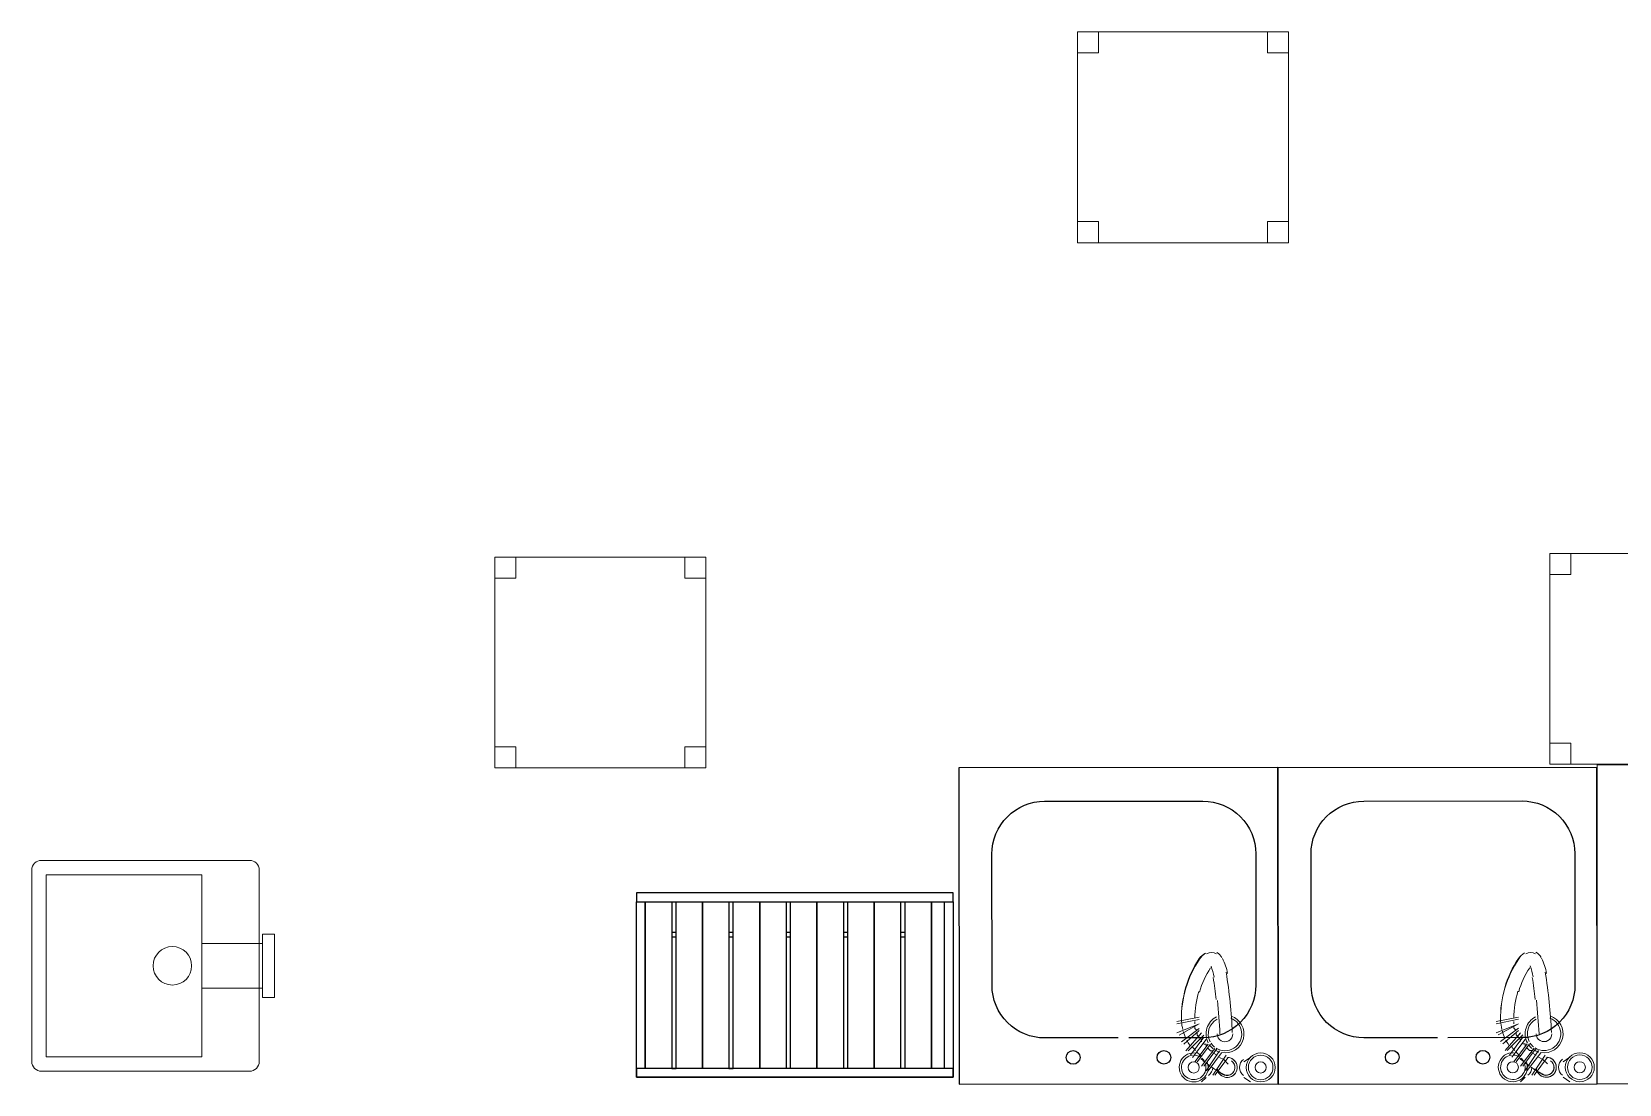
# Model space of a CAD drawing. Header units: millimetres. Extents: x -217756 to 263180, y 55413 to 130608.
# Drawn here: x -217737 to -214727, y 106850 to 108846 of the extents above; entities that cross this region are included whole.
import ezdxf

# ---------------------------------------------------------------- set-up
doc = ezdxf.new("R2010")
doc.units = ezdxf.units.MM
doc.layers.add('ТХ_пищеблок', color=30, linetype='Continuous', lineweight=20)

msp = doc.modelspace()

# ---------------------------------------------------------------- linework, layer by layer
at = {"layer": 'ТХ_пищеблок'}
for points in [[(-215754, 108846.3), (-215754, 108446.3), (-215354, 108446.3), (-215354, 108846.3)], [(-215754, 108846.3), (-215754, 108806.3), (-215714, 108806.3), (-215714, 108846.3)], [(-215394, 108846.3), (-215394, 108806.3), (-215354, 108806.3), (-215354, 108846.3)], [(-215754, 108486.3), (-215754, 108446.3), (-215714, 108446.3), (-215714, 108486.3)], [(-215394, 108486.4), (-215394, 108446.3), (-215354, 108446.3), (-215354, 108486.4)], [(-216858.7, 107850.1), (-216858.7, 107450.1), (-216458.7, 107450.1), (-216458.7, 107850.1)], [(-216858.7, 107850.1), (-216858.7, 107810.1), (-216818.7, 107810.1), (-216818.7, 107850.1)], [(-216498.7, 107850.1), (-216498.7, 107810.1), (-216458.7, 107810.1), (-216458.7, 107850.1)], [(-214858.5, 107857), (-214858.5, 107457), (-214458.5, 107457), (-214458.5, 107857)], [(-214858.5, 107857), (-214858.5, 107817), (-214818.5, 107817), (-214818.5, 107857)], [(-216858.7, 107490.1), (-216858.7, 107450.1), (-216818.7, 107450.1), (-216818.7, 107490.1)], [(-216498.7, 107490.2), (-216498.7, 107450.1), (-216458.7, 107450.1), (-216458.7, 107490.2)], [(-214858.5, 107497), (-214858.5, 107457), (-214818.5, 107457), (-214818.5, 107497)], [(-213568.7, 106850.9), (-213568.7, 107455.9), (-214768.7, 107455.9), (-214768.7, 106850.9)]]:
    msp.add_lwpolyline(points, close=True, dxfattribs=at)
at = {"layer": 'ТХ_пищеблок', "lineweight": -2, "ltscale": 100}
for points in [[(-215978.7, 106850.2), (-215373.7, 106850.7), (-215374.3, 107450.7), (-215979.3, 107450.2), (-215978.7, 106850.2)], [(-215373.7, 106850.4), (-214768.7, 106850.9), (-214769.3, 107450.9), (-215374.3, 107450.4), (-215373.7, 106850.4)]]:
    msp.add_lwpolyline(points, dxfattribs=at)
for points in [[(-215676.8, 106938.1), (-215816, 106938, -0.414214), (-215916.1, 107037.9), (-215916.3, 107286.8, -0.414214), (-215816.4, 107386.8), (-215516.2, 107387.1, -0.414214), (-215416.1, 107287.2), (-215415.9, 107038.4, -0.414214), (-215515.8, 106938.3), (-215656.8, 106938.2)], [(-215071.8, 106938.4), (-215211, 106938.3, -0.414214), (-215311.1, 107038.2), (-215311.3, 107287, -0.414214), (-215211.4, 107387.1), (-214911.2, 107387.4, -0.414214), (-214811.1, 107287.5), (-214810.9, 107038.6, -0.414214), (-214910.8, 106938.6), (-215051.8, 106938.4)]]:
    msp.add_lwpolyline(points, format="xyb", dxfattribs=at)
at = {"layer": 'ТХ_пищеблок', "ltscale": 0.1}
msp.add_lwpolyline([(-217323.7, 106874.8), (-217718.5, 106874.8, -0.414214), (-217736.8, 106893.1), (-217736.8, 107256.6, -0.414214), (-217718.5, 107274.8), (-217323.7, 107274.8, -0.414214), (-217305.5, 107256.6), (-217305.5, 106893.1, -0.414214)], format="xyb", close=True, dxfattribs=at)
for points in [[(-217414.4, 106902.2), (-217709.4, 106902.2), (-217709.4, 107247.5), (-217414.4, 107247.5)], [(-217299.2, 107014.9), (-217276.8, 107014.9), (-217276.8, 107134.8), (-217299.2, 107134.8)], [(-217414.4, 107117.3), (-217299.2, 107117.3), (-217299.2, 107032.4), (-217414.4, 107032.4)]]:
    msp.add_lwpolyline(points, close=True, dxfattribs=at)
at = {"layer": 'ТХ_пищеблок', "lineweight": -2}
for points in [[(-215989.7, 107213.1), (-216590.1, 107213.1), (-216590.1, 107196.4), (-215989.7, 107196.4)], [(-216573.5, 107146.4), (-216573.5, 107196.4)], [(-216465, 107146.4), (-216465, 107196.4)], [(-216356.5, 107146.4), (-216356.5, 107196.4)], [(-216248, 107146.4), (-216248, 107196.4)], [(-216139.5, 107146.4), (-216139.5, 107196.4)], [(-216031, 107146.4), (-216031, 107196.4)], [(-216573.5, 107129.7), (-216573.5, 107146.4)], [(-216523.4, 107129.7), (-216515, 107129.7), (-216515, 107138), (-216523.4, 107138)], [(-216465, 107129.7), (-216465, 107146.4)], [(-216406.6, 107129.7), (-216406.6, 107138), (-216414.9, 107138), (-216414.9, 107129.7)], [(-216356.5, 107129.7), (-216356.5, 107146.4)], [(-216306.4, 107129.7), (-216298.1, 107129.7), (-216298.1, 107138), (-216306.4, 107138)], [(-216248, 107129.7), (-216248, 107146.4)], [(-216197.9, 107129.7), (-216189.6, 107129.7), (-216189.6, 107138), (-216197.9, 107138)], [(-216139.5, 107129.7), (-216139.5, 107146.4)], [(-216089.4, 107129.7), (-216081.1, 107129.7), (-216081.1, 107138), (-216089.4, 107138)], [(-216031, 107129.7), (-216031, 107146.4)]]:
    msp.add_lwpolyline(points, close=True, dxfattribs=at)
for points in [[(-216406.6, 106880.3), (-216406.6, 107129.7), (-216406.6, 107146.4), (-216406.6, 107196.4), (-216356.5, 107196.4), (-216298.1, 107196.4), (-215989.7, 107196.4), (-215989.7, 106863.6), (-216590.1, 106863.6), (-216590.1, 107196.4), (-216573.5, 107196.4), (-216523.4, 107196.4), (-216465, 107196.4), (-216414.9, 107196.4), (-216414.9, 107146.4), (-216414.9, 107129.7), (-216414.9, 106880.3)], [(-216523.4, 107196.4), (-216523.4, 107146.4), (-216523.4, 107129.7), (-216523.4, 106880.3)], [(-216515, 106880.3), (-216515, 107129.7), (-216515, 107146.4), (-216515, 107196.4)], [(-216306.4, 107196.4), (-216306.4, 107146.4), (-216306.4, 107129.7), (-216306.4, 106880.3)], [(-216298.1, 106880.3), (-216298.1, 107129.7), (-216298.1, 107146.4), (-216298.1, 107196.4)], [(-216197.9, 107196.4), (-216197.9, 107146.4), (-216197.9, 107129.7), (-216197.9, 106880.3)], [(-216189.6, 106880.3), (-216189.6, 107129.7), (-216189.6, 107146.4), (-216189.6, 107196.4)], [(-216089.4, 107196.4), (-216089.4, 107146.4), (-216089.4, 107129.7), (-216089.4, 106880.3)], [(-216081.1, 106880.3), (-216081.1, 107129.7), (-216081.1, 107146.4), (-216081.1, 107196.4)], [(-216007, 107196.4), (-216007, 106880.3)], [(-216573.5, 107129.7), (-216573.5, 107138), (-216573.5, 107129.7)], [(-216573.5, 106880.3), (-216573.5, 107129.7)], [(-216573.5, 107129.7), (-216573.5, 106880.3)], [(-216465, 107129.7), (-216465, 107138), (-216465, 107129.7)], [(-216465, 106880.3), (-216465, 107129.7)], [(-216465, 107129.7), (-216465, 106880.3)], [(-216356.5, 107129.7), (-216356.5, 107138), (-216356.5, 107129.7)], [(-216356.5, 106880.3), (-216356.5, 107129.7)], [(-216356.5, 107129.7), (-216356.5, 106880.3)], [(-216248, 107129.7), (-216248, 107138), (-216248, 107129.7)], [(-216248, 106880.3), (-216248, 107129.7)], [(-216248, 107129.7), (-216248, 106880.3)], [(-216139.5, 107129.7), (-216139.5, 107138), (-216139.5, 107129.7)], [(-216139.5, 106880.3), (-216139.5, 107129.7)], [(-216139.5, 107129.7), (-216139.5, 106880.3)], [(-216031, 107129.7), (-216031, 107138), (-216031, 107129.7)], [(-216031, 106880.3), (-216031, 107129.7)], [(-216031, 107129.7), (-216031, 106880.3)], [(-216573.5, 106880.3), (-216573.5, 106880.3)], [(-216573.5, 106880.3), (-216573.5, 106880.3)], [(-216573.5, 106880.3), (-216573.5, 106880.3)], [(-216523.4, 106880.3), (-216523.4, 106880.3)], [(-216523.4, 106880.3), (-216515, 106880.3), (-216523.4, 106880.3)], [(-216515, 106880.3), (-216515, 106880.3)], [(-216465, 106880.3), (-216465, 106880.3)], [(-216465, 106880.3), (-216465, 106880.3)], [(-216465, 106880.3), (-216465, 106880.3)], [(-216414.9, 106880.3), (-216414.9, 106880.3)], [(-216406.6, 106880.3), (-216414.9, 106880.3), (-216406.6, 106880.3)], [(-216406.6, 106880.3), (-216406.6, 106880.3)], [(-216356.5, 106880.3), (-216356.5, 106880.3)], [(-216356.5, 106880.3), (-216356.5, 106880.3)], [(-216356.5, 106880.3), (-216356.5, 106880.3)], [(-216298.1, 106880.3), (-216298.1, 106880.3)], [(-216298.1, 106880.3), (-216298.1, 106880.3)], [(-216298.1, 106880.3), (-216298.1, 106880.3)]]:
    msp.add_lwpolyline(points, dxfattribs=at)
at = {"layer": 'ТХ_пищеблок', "lineweight": 0}
for points in [[(-215523.2, 107088.6, -0.098402), (-215511.4, 107098.9, 0.098402), (-215522.6, 107087.5, 0.153885), (-215556.9, 106971.7, -0.153885), (-215523.2, 107088.6)], [(-214918.2, 107088.9, -0.098402), (-214906.4, 107099.2, 0.098402), (-214917.6, 107087.8, 0.153885), (-214951.9, 106971.9, -0.153885), (-214918.2, 107088.9)], [(-215479.6, 106869.4, -0.016359), (-215499.2, 106882.3, 0.016359), (-215478.2, 106869.7, 1.000109), (-215462.2, 106894.5, -1.000109), (-215479.6, 106869.4)], [(-214874.6, 106869.7, -0.016359), (-214894.2, 106882.6, 0.016359), (-214873.2, 106869.9, 1.000109), (-214857.2, 106894.8, -1.000109), (-214874.6, 106869.7)]]:
    msp.add_lwpolyline(points, format="xyb", dxfattribs=at)
for points in [[(-215490.4, 107097.5, 0.263202), (-215509.2, 107097.6, -0.263202)], [(-215480.1, 107090.3, 0.128446), (-215489.8, 107100.2, -0.128446)], [(-214885.4, 107097.8, 0.263202), (-214904.2, 107097.8, -0.263202)], [(-214875.1, 107090.5, 0.128446), (-214884.8, 107100.5, -0.128446)], [(-215501.6, 107070.7, 0.086562), (-215522.5, 107025.1, -0.086562)], [(-215495.1, 107053.4, 0.048642), (-215500.9, 107074.4, -0.048642)], [(-215469.6, 107060.2, 0.076793), (-215479.4, 107088.9, -0.076793)], [(-215460.5, 106948.1, 0.030153), (-215472.3, 107062.5, -0.030153)], [(-214896.6, 107071, 0.086562), (-214917.5, 107025.4, -0.086562)], [(-214890.1, 107053.7, 0.048642), (-214895.9, 107074.7, -0.048642)], [(-214864.6, 107060.5, 0.076793), (-214874.4, 107089.2, -0.076793)], [(-214855.5, 106948.4, 0.030153), (-214867.3, 107062.8, -0.030153)], [(-215491.3, 107010.8, 0.021688), (-215496.9, 107052.5, -0.021688)], [(-214886.3, 107011.1, 0.021688), (-214891.9, 107052.8, -0.021688)], [(-215524, 107026.2, 0.073497), (-215531.6, 106975.4, -0.073497)], [(-215484, 106945.6, 0.008531), (-215488.9, 107009.2, -0.008531)], [(-214919, 107026.4, 0.073497), (-214926.6, 106975.6, -0.073497)], [(-214879, 106945.8, 0.008531), (-214883.9, 107009.5, -0.008531)], [(-215490.5, 106977.8, 0.423103), (-215506.1, 106928.6, -0.423103)], [(-215489.3, 106973.6, 0.413779), (-215502.5, 106930.8, -0.413779)], [(-215491.3, 106918.7, 1.108707), (-215463.4, 106975.4, -1.108707)], [(-215480.4, 106910.1, 0.921844), (-215462.8, 106979.6, -0.921844)], [(-214951.8, 106970, 0.043708), (-214949.4, 106954.3, -0.043708)], [(-214885.5, 106978, 0.423103), (-214901.1, 106928.9, -0.423103)], [(-214884.3, 106973.9, 0.413779), (-214897.5, 106931.1, -0.413779)], [(-214886.3, 106919, 1.108707), (-214858.4, 106975.6, -1.108707)], [(-214875.4, 106910.4, 0.921844), (-214857.8, 106979.9, -0.921844)], [(-215556.8, 106969.7, 0.043708), (-215554.4, 106954, -0.043708)], [(-215553.5, 106950.3, 0.038822), (-215548.6, 106937.1, -0.038822)], [(-215489.3, 106945.6, 1.000049), (-215459.6, 106945.6, -1.000049)], [(-214948.5, 106950.6, 0.038822), (-214943.6, 106937.4, -0.038822)], [(-214884.3, 106945.8, 1.000049), (-214854.6, 106945.8, -1.000049)], [(-215532.5, 106909.6, 3.349514), (-215508, 106892, -3.349514)], [(-215546.9, 106933.7, 0.030446), (-215541.3, 106924.2, -0.030446)], [(-215536.7, 106922.2, 0.021049), (-215530.1, 106914, -0.021049)], [(-215527.6, 106911.2, 0.020071), (-215520.5, 106904.1, -0.020071)], [(-215503.9, 106924.9, 0.071236), (-215496.9, 106917.5, -0.071236)], [(-215500.8, 106927.9, 0.075801), (-215494.3, 106920.8, -0.075801)], [(-215493.7, 106915.2, 0.071497), (-215484.3, 106911, -0.071497)], [(-214927.5, 106909.9, 3.349514), (-214903, 106892.3, -3.349514)], [(-214941.9, 106933.9, 0.030446), (-214936.3, 106924.5, -0.030446)], [(-214931.7, 106922.4, 0.021049), (-214925.1, 106914.2, -0.021049)], [(-214922.6, 106911.4, 0.020071), (-214915.5, 106904.4, -0.020071)], [(-214898.9, 106925.2, 0.071236), (-214891.9, 106917.7, -0.071236)], [(-214895.8, 106928.2, 0.075801), (-214889.3, 106921.1, -0.075801)], [(-214888.7, 106915.4, 0.071497), (-214879.3, 106911.3, -0.071497)], [(-215536.2, 106905.2, 2.5734), (-215510.9, 106886.7, -2.5734)], [(-215521.4, 106901.9, 0.121122), (-215532, 106905.3, -0.121122)], [(-215520.4, 106898.6, 0.006867), (-215513, 106892.6, -0.006867)], [(-215512.3, 106891.3, 0.111571), (-215518.3, 106899.6, -0.111571)], [(-215510, 106890.3, 0.006878), (-215502.3, 106884.5, -0.006878)], [(-215505.4, 106866.8, 0.232603), (-215497.7, 106881.8, -0.232603)], [(-215489.1, 106880.1, 0.039911), (-215488.6, 106877.1, -0.039911)], [(-215488, 106875.3, 1.879148), (-215469.8, 106901.1, -1.879148)], [(-215487.1, 106873.3, 1.639573), (-215467.6, 106901, -1.639573)], [(-215439.3, 106897.4, 0.502962), (-215439.3, 106866.8, -0.502962)], [(-214931.2, 106905.5, 2.5734), (-214905.9, 106887, -2.5734)], [(-214916.4, 106902.2, 0.121122), (-214927, 106905.6, -0.121122)], [(-214915.4, 106898.8, 0.006867), (-214908, 106892.9, -0.006867)], [(-214907.3, 106891.6, 0.111571), (-214913.3, 106899.9, -0.111571)], [(-214905, 106890.5, 0.006878), (-214897.3, 106884.8, -0.006878)], [(-214900.4, 106867.1, 0.232603), (-214892.7, 106882, -0.232603)], [(-214884.1, 106880.4, 0.039911), (-214883.6, 106877.4, -0.039911)], [(-214883, 106875.6, 1.879148), (-214864.8, 106901.4, -1.879148)], [(-214882.1, 106873.6, 1.639573), (-214862.6, 106901.2, -1.639573)], [(-214834.3, 106897.7, 0.502962), (-214834.3, 106867.1, -0.502962)]]:
    msp.add_lwpolyline(points, format="xyb", close=True, dxfattribs=at)
for points in [[(-215523.1, 106977.3), (-215565.4, 106968.9)], [(-215565.4, 106964.6), (-215523.1, 106973.1)], [(-214918.1, 106977.6), (-214960.4, 106969.1)], [(-214960.4, 106964.9), (-214918.1, 106973.3)], [(-215523.1, 106964.6), (-215565.4, 106947.7), (-215523.1, 106964.6), (-215561.2, 106943.5)], [(-215523.1, 106956.2), (-215557, 106930.8)], [(-215552.7, 106926.5), (-215523.1, 106951.9)], [(-215518.9, 106947.7), (-215548.5, 106913.8)], [(-215544.3, 106913.8), (-215514.6, 106943.5)], [(-215531.6, 106968.9), (-215531.6, 106964.6)], [(-215531.6, 106960.4), (-215531.6, 106956.2), (-215527.3, 106951.9), (-215531.6, 106956.2)], [(-215527.3, 106947.7), (-215527.3, 106943.5), (-215523.1, 106939.2), (-215518.9, 106935), (-215518.9, 106930.8), (-215518.9, 106935), (-215523.1, 106939.2), (-215527.3, 106943.5)], [(-214918.1, 106964.9), (-214960.4, 106948), (-214918.1, 106964.9), (-214956.2, 106943.7)], [(-214918.1, 106956.4), (-214952, 106931)], [(-214947.7, 106926.8), (-214918.1, 106952.2)], [(-214913.9, 106948), (-214943.5, 106914.1)], [(-214939.3, 106914.1), (-214909.6, 106943.7)], [(-214926.6, 106969.1), (-214926.6, 106964.9)], [(-214926.6, 106960.7), (-214926.6, 106956.4), (-214922.3, 106952.2), (-214926.6, 106956.4)], [(-214922.3, 106948), (-214922.3, 106943.7), (-214918.1, 106939.5), (-214913.9, 106935.3), (-214913.9, 106931), (-214913.9, 106935.3), (-214918.1, 106939.5), (-214922.3, 106943.7)], [(-215514.6, 106939.2), (-215540, 106905.4)], [(-215535.8, 106901.2), (-215510.4, 106935)], [(-215506.2, 106926.5), (-215531.6, 106892.7)], [(-215527.3, 106892.7), (-215501.9, 106926.5)], [(-215493.5, 106918.1), (-215518.9, 106884.2)], [(-215514.6, 106926.5), (-215510.4, 106926.5), (-215510.4, 106922.3), (-215510.4, 106926.5)], [(-215514.6, 106884.2), (-215489.3, 106918.1)], [(-215485, 106913.8), (-215510.4, 106875.8)], [(-215506.2, 106918.1), (-215501.9, 106913.8), (-215497.7, 106913.8), (-215501.9, 106913.8)], [(-215506.2, 106875.8), (-215480.8, 106909.6)], [(-215497.7, 106909.6), (-215489.3, 106905.4)], [(-214909.6, 106939.5), (-214935, 106905.6)], [(-214930.8, 106901.4), (-214905.4, 106935.3)], [(-214901.2, 106926.8), (-214926.6, 106893)], [(-214922.3, 106893), (-214896.9, 106926.8)], [(-214888.5, 106918.3), (-214913.9, 106884.5)], [(-214909.6, 106926.8), (-214905.4, 106926.8), (-214905.4, 106922.6), (-214905.4, 106926.8)], [(-214909.6, 106884.5), (-214884.3, 106918.3)], [(-214880, 106914.1), (-214905.4, 106876)], [(-214901.2, 106918.3), (-214896.9, 106914.1), (-214892.7, 106914.1), (-214896.9, 106914.1)], [(-214901.2, 106876), (-214875.8, 106909.9)], [(-214892.7, 106909.9), (-214884.3, 106905.6)], [(-215472.3, 106905.4), (-215497.7, 106867.3)], [(-215493.5, 106867.3), (-215468.1, 106901.2)], [(-215476.6, 106896.9), (-215468.1, 106888.5), (-215476.6, 106896.9), (-215485, 106901.2)], [(-215438.5, 106892.7), (-215425.8, 106901.2)], [(-214867.3, 106905.6), (-214892.7, 106867.6)], [(-214888.5, 106867.6), (-214863.1, 106901.4)], [(-214871.6, 106897.2), (-214863.1, 106888.7), (-214871.6, 106897.2), (-214880, 106901.4)], [(-214833.5, 106893), (-214820.8, 106901.4)], [(-215510.4, 106863.1), (-215518.9, 106854.6)], [(-215438.5, 106863.1), (-215425.8, 106854.6)], [(-214905.4, 106863.3), (-214913.9, 106854.9)], [(-214833.5, 106863.3), (-214820.8, 106854.9)]]:
    msp.add_lwpolyline(points, close=True, dxfattribs=at)
for points in [[(-215523.1, 106973.1), (-215523.1, 106973.1)], [(-215523.1, 106973.1), (-215523.1, 106973.1)], [(-214918.1, 106973.3), (-214918.1, 106973.3)], [(-214918.1, 106973.3), (-214918.1, 106973.3)], [(-215565.4, 106968.9), (-215565.4, 106968.9)], [(-215565.4, 106968.9), (-215565.4, 106968.9)], [(-215561.2, 106947.7), (-215561.2, 106947.7)], [(-215561.2, 106947.7), (-215561.2, 106947.7)], [(-215523.1, 106964.6), (-215523.1, 106964.6)], [(-215523.1, 106964.6), (-215523.1, 106964.6)], [(-215523.1, 106956.2), (-215523.1, 106956.2)], [(-215523.1, 106956.2), (-215523.1, 106956.2)], [(-215518.9, 106943.5), (-215518.9, 106943.5)], [(-215518.9, 106943.5), (-215518.9, 106943.5)], [(-214960.4, 106969.1), (-214960.4, 106969.1)], [(-214960.4, 106969.1), (-214960.4, 106969.1)], [(-214956.2, 106948), (-214956.2, 106948)], [(-214956.2, 106948), (-214956.2, 106948)], [(-214918.1, 106964.9), (-214918.1, 106964.9)], [(-214918.1, 106964.9), (-214918.1, 106964.9)], [(-214918.1, 106956.4), (-214918.1, 106956.4)], [(-214918.1, 106956.4), (-214918.1, 106956.4)], [(-214913.9, 106943.7), (-214913.9, 106943.7)], [(-214913.9, 106943.7), (-214913.9, 106943.7)], [(-215557, 106926.5), (-215557, 106926.5)], [(-215557, 106926.5), (-215557, 106926.5)], [(-215548.5, 106913.8), (-215548.5, 106913.8)], [(-215548.5, 106913.8), (-215548.5, 106913.8)], [(-215510.4, 106935), (-215510.4, 106935)], [(-215510.4, 106935), (-215510.4, 106935)], [(-215501.9, 106926.5), (-215501.9, 106926.5)], [(-215501.9, 106926.5), (-215501.9, 106926.5)], [(-215493.5, 106918.1), (-215493.5, 106918.1)], [(-215493.5, 106918.1), (-215493.5, 106918.1)], [(-215480.8, 106909.6), (-215480.8, 106909.6)], [(-215480.8, 106909.6), (-215480.8, 106909.6)], [(-214952, 106926.8), (-214952, 106926.8)], [(-214952, 106926.8), (-214952, 106926.8)], [(-214943.5, 106914.1), (-214943.5, 106914.1)], [(-214943.5, 106914.1), (-214943.5, 106914.1)], [(-214905.4, 106935.3), (-214905.4, 106935.3)], [(-214905.4, 106935.3), (-214905.4, 106935.3)], [(-214896.9, 106926.8), (-214896.9, 106926.8)], [(-214896.9, 106926.8), (-214896.9, 106926.8)], [(-214888.5, 106918.3), (-214888.5, 106918.3)], [(-214888.5, 106918.3), (-214888.5, 106918.3)], [(-214875.8, 106909.9), (-214875.8, 106909.9)], [(-214875.8, 106909.9), (-214875.8, 106909.9)], [(-215540, 106901.2), (-215540, 106901.2)], [(-215540, 106901.2), (-215540, 106901.2)], [(-215527.3, 106892.7), (-215527.3, 106892.7)], [(-215527.3, 106892.7), (-215527.3, 106892.7)], [(-215518.9, 106884.2), (-215518.9, 106884.2)], [(-215518.9, 106884.2), (-215518.9, 106884.2)], [(-215472.3, 106901.2), (-215472.3, 106901.2)], [(-215472.3, 106901.2), (-215472.3, 106901.2)], [(-214935, 106901.4), (-214935, 106901.4)], [(-214935, 106901.4), (-214935, 106901.4)], [(-214922.3, 106893), (-214922.3, 106893)], [(-214922.3, 106893), (-214922.3, 106893)], [(-214913.9, 106884.5), (-214913.9, 106884.5)], [(-214913.9, 106884.5), (-214913.9, 106884.5)], [(-214867.3, 106901.4), (-214867.3, 106901.4)], [(-214867.3, 106901.4), (-214867.3, 106901.4)], [(-215506.2, 106875.8), (-215506.2, 106875.8)], [(-215506.2, 106875.8), (-215506.2, 106875.8)], [(-215497.7, 106867.3), (-215497.7, 106867.3)], [(-215497.7, 106867.3), (-215497.7, 106867.3)], [(-214901.2, 106876), (-214901.2, 106876)], [(-214901.2, 106876), (-214901.2, 106876)], [(-214892.7, 106867.6), (-214892.7, 106867.6)], [(-214892.7, 106867.6), (-214892.7, 106867.6)]]:
    msp.add_lwpolyline(points, dxfattribs=at)
at = {"layer": 'ТХ_пищеблок', "lineweight": -2, "elevation": -814.1}
msp.add_lwpolyline([(-215989.7, 106880.3), (-216590.1, 106880.3), (-216590.1, 106863.6), (-215989.7, 106863.6)], close=True, dxfattribs=at)
at = {"layer": 'ТХ_пищеблок', "ltscale": 0.1}
msp.add_circle((-217470.1, 107074.8), 36.5, dxfattribs=at)
at = {"layer": 'ТХ_пищеблок', "linetype": 'ByBlock', "lineweight": -2, "ltscale": 100}
for centre in [(-215762.3, 106901), (-215762.3, 106901), (-215590.3, 106901.2), (-215590.3, 106901.2), (-215157.3, 106901.3), (-215157.3, 106901.3), (-214985.3, 106901.4), (-214985.3, 106901.4)]:
    msp.add_circle(centre, 13, dxfattribs=at)
at = {"layer": 'ТХ_пищеблок', "lineweight": 0}
for centre, radius in [((-215406.7, 106882.1), 27.5), ((-215406.7, 106882.1), 27.5), ((-214801.7, 106882.4), 27.5), ((-214801.7, 106882.4), 27.5), ((-215533.7, 106882.1), 10.6), ((-215533.7, 106882.1), 10.6), ((-215406.7, 106882.1), 23.3), ((-215406.7, 106882.1), 23.3), ((-215406.7, 106882.1), 10.6), ((-215406.7, 106882.1), 10.6), ((-214928.7, 106882.4), 10.6), ((-214928.7, 106882.4), 10.6), ((-214801.7, 106882.4), 23.3), ((-214801.7, 106882.4), 23.3), ((-214801.7, 106882.4), 10.6), ((-214801.7, 106882.4), 10.6)]:
    msp.add_circle(centre, radius, dxfattribs=at)

doc.saveas('drawing.dxf')
